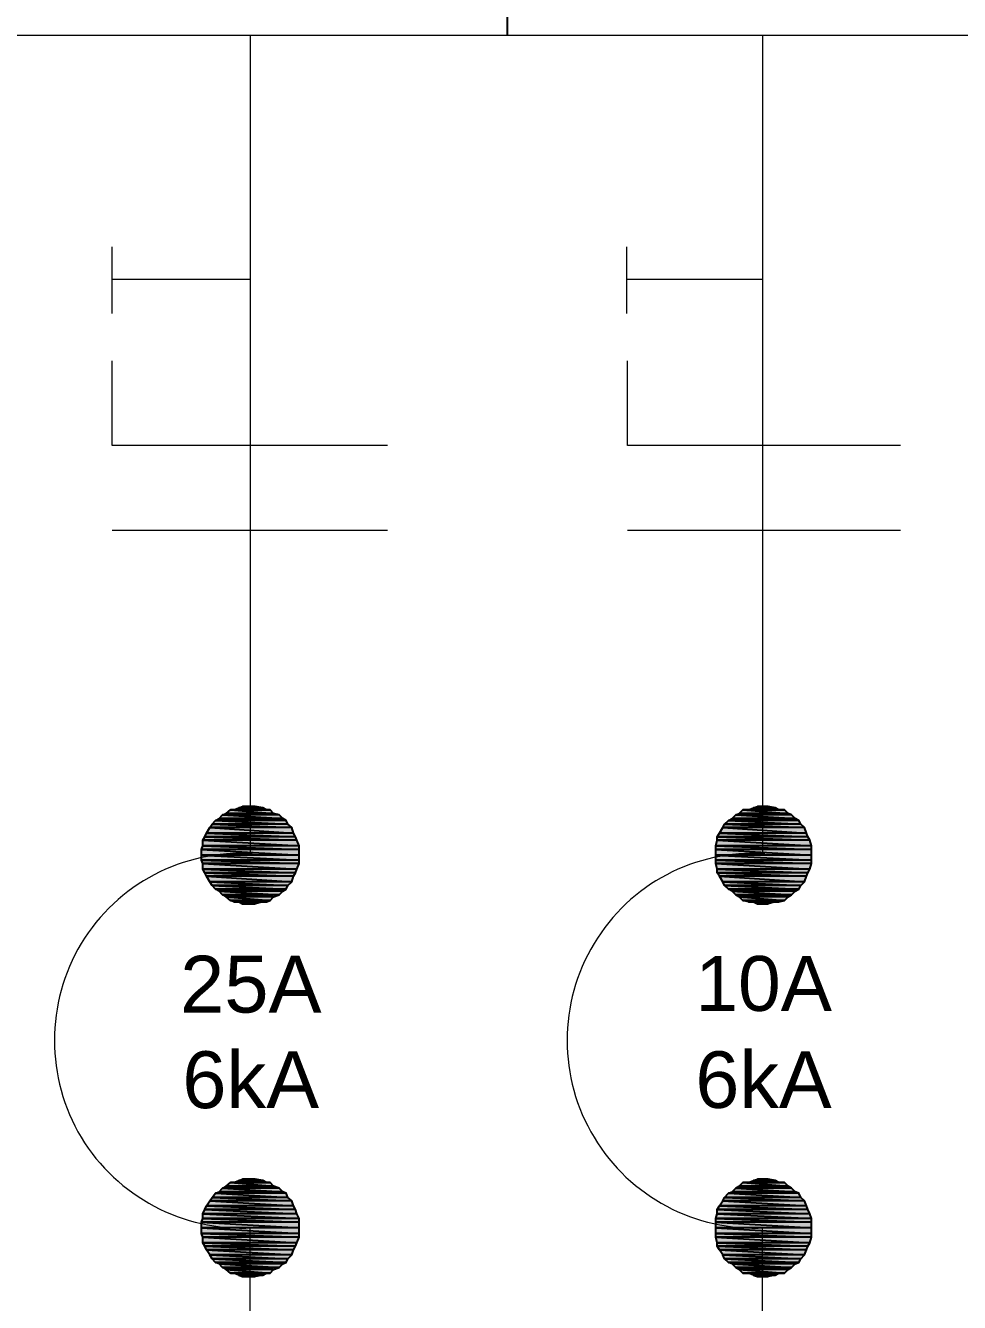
# Model space of a CAD drawing. Header units: millimetres. Extents: x 53 to 176, y -29 to 32.
# Drawn here: x 127.212 to 129.055, y 12.336 to 14.858 of the extents above; entities that cross this region are included whole.
import ezdxf

# ---------------------------------------------------------------- set-up
doc = ezdxf.new("R2010")
doc.units = ezdxf.units.MM
doc.layers.add('13 - Diagrama unifilar', color=7, linetype='Continuous', lineweight=30)
doc.styles.add('Arial0', font='arial.ttf', dxfattribs={"height": 3.14658})

msp = doc.modelspace()

# ---------------------------------------------------------------- hatches: boundary and pattern name
at = {"layer": '13 - Diagrama unifilar', "true_color": 0x000007}
h = msp.add_hatch(color=7, dxfattribs=at)
h.paths.add_polyline_path([(127.6652, 13.3161), (127.64, 13.3161), (127.6805, 13.3133)])
h.paths.add_polyline_path([(127.64, 13.3161), (127.6805, 13.3133), (127.6331, 13.3133)])
h = msp.add_hatch(color=7, dxfattribs=at)
h.paths.add_polyline_path([(128.6778, 13.3161), (128.6569, 13.3161), (128.6918, 13.3133)])
h.paths.add_polyline_path([(128.6569, 13.3161), (128.6918, 13.3133), (128.6485, 13.3133)])
h = msp.add_hatch(color=7, dxfattribs=at)
h.paths.add_polyline_path([(127.7197, 13.2924), (127.594, 13.2924), (127.7266, 13.2882)])
h.paths.add_polyline_path([(127.594, 13.2924), (127.7266, 13.2882), (127.587, 13.2882)])
h = msp.add_hatch(color=7, dxfattribs=at)
h.paths.add_polyline_path([(127.7127, 13.2994), (127.6009, 13.2994), (127.7197, 13.2924)])
h.paths.add_polyline_path([(127.6009, 13.2994), (127.7197, 13.2924), (127.594, 13.2924)])
h = msp.add_hatch(color=7, dxfattribs=at)
h.paths.add_polyline_path([(127.7015, 13.3022), (127.6079, 13.3022), (127.7127, 13.2994)])
h.paths.add_polyline_path([(127.6079, 13.3022), (127.7127, 13.2994), (127.6009, 13.2994)])
h = msp.add_hatch(color=7, dxfattribs=at)
h.paths.add_polyline_path([(127.6945, 13.3092), (127.6163, 13.3092), (127.7015, 13.3022)])
h.paths.add_polyline_path([(127.6163, 13.3092), (127.7015, 13.3022), (127.6079, 13.3022)])
h = msp.add_hatch(color=7, dxfattribs=at)
h.paths.add_polyline_path([(127.6805, 13.3133), (127.6331, 13.3133), (127.6875, 13.3092)])
h.paths.add_polyline_path([(127.6331, 13.3133), (127.6875, 13.3092), (127.6233, 13.3092)])
h = msp.add_hatch(color=7, dxfattribs=at)
h.paths.add_polyline_path([(128.7309, 13.2924), (128.6066, 13.2924), (128.7379, 13.2882)])
h.paths.add_polyline_path([(128.6066, 13.2924), (128.7379, 13.2882), (128.5996, 13.2882)])
h = msp.add_hatch(color=7, dxfattribs=at)
h.paths.add_polyline_path([(128.7239, 13.2994), (128.6136, 13.2994), (128.7309, 13.2924)])
h.paths.add_polyline_path([(128.6136, 13.2994), (128.7309, 13.2924), (128.6066, 13.2924)])
h = msp.add_hatch(color=7, dxfattribs=at)
h.paths.add_polyline_path([(128.7169, 13.3022), (128.6206, 13.3022), (128.7239, 13.2994)])
h.paths.add_polyline_path([(128.6206, 13.3022), (128.7239, 13.2994), (128.6136, 13.2994)])
h = msp.add_hatch(color=7, dxfattribs=at)
h.paths.add_polyline_path([(128.71, 13.3092), (128.6276, 13.3092), (128.7169, 13.3022)])
h.paths.add_polyline_path([(128.6276, 13.3092), (128.7169, 13.3022), (128.6206, 13.3022)])
h = msp.add_hatch(color=7, dxfattribs=at)
h.paths.add_polyline_path([(128.6918, 13.3133), (128.6485, 13.3133), (128.6988, 13.3092)])
h.paths.add_polyline_path([(128.6485, 13.3133), (128.6988, 13.3092), (128.6387, 13.3092)])
h = msp.add_hatch(color=7, dxfattribs=at)
h.paths.add_polyline_path([(127.7378, 13.2742), (127.5758, 13.2742), (127.7406, 13.2631)])
h.paths.add_polyline_path([(127.5758, 13.2742), (127.7406, 13.2631), (127.5688, 13.2631)])
h = msp.add_hatch(color=7, dxfattribs=at)
h.paths.add_polyline_path([(127.7294, 13.2812), (127.58, 13.2812), (127.7378, 13.2742)])
h.paths.add_polyline_path([(127.58, 13.2812), (127.7378, 13.2742), (127.5758, 13.2742)])
h = msp.add_hatch(color=7, dxfattribs=at)
h.paths.add_polyline_path([(127.7266, 13.2882), (127.587, 13.2882), (127.7294, 13.2812)])
h.paths.add_polyline_path([(127.587, 13.2882), (127.7294, 13.2812), (127.58, 13.2812)])
h = msp.add_hatch(color=7, dxfattribs=at)
h.paths.add_polyline_path([(128.7491, 13.2742), (128.5884, 13.2742), (128.7533, 13.2631)])
h.paths.add_polyline_path([(128.5884, 13.2742), (128.7533, 13.2631), (128.5815, 13.2631)])
h = msp.add_hatch(color=7, dxfattribs=at)
h.paths.add_polyline_path([(128.7421, 13.2812), (128.5912, 13.2812), (128.7491, 13.2742)])
h.paths.add_polyline_path([(128.5912, 13.2812), (128.7491, 13.2742), (128.5884, 13.2742)])
h = msp.add_hatch(color=7, dxfattribs=at)
h.paths.add_polyline_path([(128.7379, 13.2882), (128.5996, 13.2882), (128.7421, 13.2812)])
h.paths.add_polyline_path([(128.5996, 13.2882), (128.7421, 13.2812), (128.5912, 13.2812)])
h = msp.add_hatch(color=7, dxfattribs=at)
h.paths.add_polyline_path([(127.7448, 13.2561), (127.566, 13.2561), (127.7476, 13.2491)])
h.paths.add_polyline_path([(127.566, 13.2561), (127.7476, 13.2491), (127.5618, 13.2491)])
h = msp.add_hatch(color=7, dxfattribs=at)
h.paths.add_polyline_path([(127.7476, 13.2491), (127.5618, 13.2491), (127.7518, 13.2379)])
h.paths.add_polyline_path([(127.5618, 13.2491), (127.7518, 13.2379), (127.5618, 13.2379)])
h = msp.add_hatch(color=7, dxfattribs=at)
h.paths.add_polyline_path([(127.7406, 13.2631), (127.5688, 13.2631), (127.7448, 13.2561)])
h.paths.add_polyline_path([(127.5688, 13.2631), (127.7448, 13.2561), (127.566, 13.2561)])
h = msp.add_hatch(color=7, dxfattribs=at)
h.paths.add_polyline_path([(128.7602, 13.2491), (128.5773, 13.2491), (128.763, 13.2379)])
h.paths.add_polyline_path([(128.5773, 13.2491), (128.763, 13.2379), (128.5745, 13.2379)])
h = msp.add_hatch(color=7, dxfattribs=at)
h.paths.add_polyline_path([(128.7533, 13.2631), (128.5815, 13.2631), (128.7561, 13.2561)])
h.paths.add_polyline_path([(128.5815, 13.2631), (128.7561, 13.2561), (128.5773, 13.2561)])
h = msp.add_hatch(color=7, dxfattribs=at)
h.paths.add_polyline_path([(128.7561, 13.2561), (128.5773, 13.2561), (128.7602, 13.2491)])
h.paths.add_polyline_path([(128.5773, 13.2561), (128.7602, 13.2491), (128.5773, 13.2491)])
h = msp.add_hatch(color=7, dxfattribs=at)
h.paths.add_polyline_path([(127.7518, 13.2379), (127.5618, 13.2379), (127.7518, 13.2309)])
h.paths.add_polyline_path([(127.5618, 13.2379), (127.7518, 13.2309), (127.559, 13.2309)])
h = msp.add_hatch(color=7, dxfattribs=at)
h.paths.add_polyline_path([(127.7518, 13.2309), (127.559, 13.2309), (127.7518, 13.2198)])
h.paths.add_polyline_path([(127.559, 13.2309), (127.7518, 13.2198), (127.559, 13.2198)])
h = msp.add_hatch(color=7, dxfattribs=at)
h.paths.add_polyline_path([(127.7518, 13.2198), (127.559, 13.2198), (127.7518, 13.21)])
h.paths.add_polyline_path([(127.559, 13.2198), (127.7518, 13.21), (127.559, 13.21)])
h = msp.add_hatch(color=7, dxfattribs=at)
h.paths.add_polyline_path([(128.763, 13.2379), (128.5745, 13.2379), (128.763, 13.2309)])
h.paths.add_polyline_path([(128.5745, 13.2379), (128.763, 13.2309), (128.5745, 13.2309)])
h = msp.add_hatch(color=7, dxfattribs=at)
h.paths.add_polyline_path([(128.763, 13.2309), (128.5745, 13.2309), (128.763, 13.2198)])
h.paths.add_polyline_path([(128.5745, 13.2309), (128.763, 13.2198), (128.5745, 13.2198)])
h = msp.add_hatch(color=7, dxfattribs=at)
h.paths.add_polyline_path([(128.763, 13.2198), (128.5745, 13.2198), (128.763, 13.21)])
h.paths.add_polyline_path([(128.5745, 13.2198), (128.763, 13.21), (128.5745, 13.21)])
h = msp.add_hatch(color=7, dxfattribs=at)
h.paths.add_polyline_path([(127.7518, 13.21), (127.559, 13.21), (127.7518, 13.203)])
h.paths.add_polyline_path([(127.559, 13.21), (127.7518, 13.203), (127.5618, 13.203)])
h = msp.add_hatch(color=7, dxfattribs=at)
h.paths.add_polyline_path([(127.7518, 13.203), (127.5618, 13.203), (127.7476, 13.1918)])
h.paths.add_polyline_path([(127.5618, 13.203), (127.7476, 13.1918), (127.5618, 13.1918)])
h = msp.add_hatch(color=7, dxfattribs=at)
h.paths.add_polyline_path([(127.7476, 13.1918), (127.5618, 13.1918), (127.7448, 13.1848)])
h.paths.add_polyline_path([(127.5618, 13.1918), (127.7448, 13.1848), (127.566, 13.1848)])
h = msp.add_hatch(color=7, dxfattribs=at)
h.paths.add_polyline_path([(128.763, 13.21), (128.5745, 13.21), (128.763, 13.203)])
h.paths.add_polyline_path([(128.5745, 13.21), (128.763, 13.203), (128.5745, 13.203)])
h = msp.add_hatch(color=7, dxfattribs=at)
h.paths.add_polyline_path([(128.763, 13.203), (128.5745, 13.203), (128.7602, 13.1918)])
h.paths.add_polyline_path([(128.5745, 13.203), (128.7602, 13.1918), (128.5773, 13.1918)])
h = msp.add_hatch(color=7, dxfattribs=at)
h.paths.add_polyline_path([(128.7602, 13.1918), (128.5773, 13.1918), (128.7561, 13.1848)])
h.paths.add_polyline_path([(128.5773, 13.1918), (128.7561, 13.1848), (128.5773, 13.1848)])
h = msp.add_hatch(color=7, dxfattribs=at)
h.paths.add_polyline_path([(127.7448, 13.1848), (127.566, 13.1848), (127.7406, 13.1779)])
h.paths.add_polyline_path([(127.566, 13.1848), (127.7406, 13.1779), (127.5688, 13.1779)])
h = msp.add_hatch(color=7, dxfattribs=at)
h.paths.add_polyline_path([(127.7406, 13.1779), (127.5688, 13.1779), (127.7378, 13.1667)])
h.paths.add_polyline_path([(127.5688, 13.1779), (127.7378, 13.1667), (127.5758, 13.1667)])
h = msp.add_hatch(color=7, dxfattribs=at)
h.paths.add_polyline_path([(127.7378, 13.1667), (127.5758, 13.1667), (127.7294, 13.1597)])
h.paths.add_polyline_path([(127.5758, 13.1667), (127.7294, 13.1597), (127.58, 13.1597)])
h = msp.add_hatch(color=7, dxfattribs=at)
h.paths.add_polyline_path([(128.7561, 13.1848), (128.5773, 13.1848), (128.7533, 13.1779)])
h.paths.add_polyline_path([(128.5773, 13.1848), (128.7533, 13.1779), (128.5815, 13.1779)])
h = msp.add_hatch(color=7, dxfattribs=at)
h.paths.add_polyline_path([(128.7533, 13.1779), (128.5815, 13.1779), (128.7491, 13.1667)])
h.paths.add_polyline_path([(128.5815, 13.1779), (128.7491, 13.1667), (128.5884, 13.1667)])
h = msp.add_hatch(color=7, dxfattribs=at)
h.paths.add_polyline_path([(128.7491, 13.1667), (128.5884, 13.1667), (128.7421, 13.1597)])
h.paths.add_polyline_path([(128.5884, 13.1667), (128.7421, 13.1597), (128.5912, 13.1597)])
h = msp.add_hatch(color=7, dxfattribs=at)
h.paths.add_polyline_path([(127.7294, 13.1597), (127.58, 13.1597), (127.7266, 13.1527)])
h.paths.add_polyline_path([(127.58, 13.1597), (127.7266, 13.1527), (127.587, 13.1527)])
h = msp.add_hatch(color=7, dxfattribs=at)
h.paths.add_polyline_path([(127.7266, 13.1527), (127.587, 13.1527), (127.7197, 13.1485)])
h.paths.add_polyline_path([(127.587, 13.1527), (127.7197, 13.1485), (127.594, 13.1485)])
h = msp.add_hatch(color=7, dxfattribs=at)
h.paths.add_polyline_path([(127.7197, 13.1485), (127.594, 13.1485), (127.7127, 13.1415)])
h.paths.add_polyline_path([(127.594, 13.1485), (127.7127, 13.1415), (127.6009, 13.1415)])
h = msp.add_hatch(color=7, dxfattribs=at)
h.paths.add_polyline_path([(127.7127, 13.1415), (127.6009, 13.1415), (127.7015, 13.1373)])
h.paths.add_polyline_path([(127.6009, 13.1415), (127.7015, 13.1373), (127.6079, 13.1373)])
h = msp.add_hatch(color=7, dxfattribs=at)
h.paths.add_polyline_path([(128.7421, 13.1597), (128.5912, 13.1597), (128.7379, 13.1527)])
h.paths.add_polyline_path([(128.5912, 13.1597), (128.7379, 13.1527), (128.5996, 13.1527)])
h = msp.add_hatch(color=7, dxfattribs=at)
h.paths.add_polyline_path([(128.7379, 13.1527), (128.5996, 13.1527), (128.7309, 13.1485)])
h.paths.add_polyline_path([(128.5996, 13.1527), (128.7309, 13.1485), (128.6066, 13.1485)])
h = msp.add_hatch(color=7, dxfattribs=at)
h.paths.add_polyline_path([(128.7309, 13.1485), (128.6066, 13.1485), (128.7239, 13.1415)])
h.paths.add_polyline_path([(128.6066, 13.1485), (128.7239, 13.1415), (128.6136, 13.1415)])
h = msp.add_hatch(color=7, dxfattribs=at)
h.paths.add_polyline_path([(128.7239, 13.1415), (128.6136, 13.1415), (128.7169, 13.1373)])
h.paths.add_polyline_path([(128.6136, 13.1415), (128.7169, 13.1373), (128.6206, 13.1373)])
h = msp.add_hatch(color=7, dxfattribs=at)
h.paths.add_polyline_path([(127.7015, 13.1373), (127.6079, 13.1373), (127.6945, 13.1304)])
h.paths.add_polyline_path([(127.6079, 13.1373), (127.6945, 13.1304), (127.6163, 13.1304)])
h = msp.add_hatch(color=7, dxfattribs=at)
h.paths.add_polyline_path([(127.6945, 13.1304), (127.6163, 13.1304), (127.6875, 13.1276)])
h.paths.add_polyline_path([(127.6163, 13.1304), (127.6875, 13.1276), (127.6233, 13.1276)])
h = msp.add_hatch(color=7, dxfattribs=at)
h.paths.add_polyline_path([(127.6331, 13.1276), (127.64, 13.1234), (127.6652, 13.1234)])
h.paths.add_polyline_path([(127.64, 13.1234), (127.6652, 13.1234), (127.6624, 13.1234)])
for points in [[(127.6331, 13.1276), (127.6805, 13.1276), (127.6652, 13.1234)], [(128.6485, 13.1276), (128.6918, 13.1276), (128.6778, 13.1234)], [(127.6331, 12.3901), (127.6805, 12.3901), (127.6652, 12.3873)], [(128.6485, 12.3901), (128.6918, 12.3901), (128.6778, 12.3873)]]:
    msp.add_hatch(color=7, dxfattribs=at).paths.add_polyline_path(points)
h = msp.add_hatch(color=7, dxfattribs=at)
h.paths.add_polyline_path([(128.7169, 13.1373), (128.6206, 13.1373), (128.71, 13.1304)])
h.paths.add_polyline_path([(128.6206, 13.1373), (128.71, 13.1304), (128.6276, 13.1304)])
h = msp.add_hatch(color=7, dxfattribs=at)
h.paths.add_polyline_path([(128.71, 13.1304), (128.6276, 13.1304), (128.6988, 13.1276)])
h.paths.add_polyline_path([(128.6276, 13.1304), (128.6988, 13.1276), (128.6387, 13.1276)])
h = msp.add_hatch(color=7, dxfattribs=at)
h.paths.add_polyline_path([(128.6485, 13.1276), (128.6569, 13.1234), (128.6778, 13.1234)])
h.paths.add_polyline_path([(128.6569, 13.1234), (128.6778, 13.1234), (128.6736, 13.1234)])
h = msp.add_hatch(color=7, dxfattribs=at)
h.paths.add_polyline_path([(127.7127, 12.5619), (127.6009, 12.5619), (127.7197, 12.5549)])
h.paths.add_polyline_path([(127.6009, 12.5619), (127.7197, 12.5549), (127.594, 12.5549)])
h = msp.add_hatch(color=7, dxfattribs=at)
h.paths.add_polyline_path([(127.7015, 12.5661), (127.6079, 12.5661), (127.7127, 12.5619)])
h.paths.add_polyline_path([(127.6079, 12.5661), (127.7127, 12.5619), (127.6009, 12.5619)])
h = msp.add_hatch(color=7, dxfattribs=at)
h.paths.add_polyline_path([(127.6945, 12.5731), (127.6163, 12.5731), (127.7015, 12.5661)])
h.paths.add_polyline_path([(127.6163, 12.5731), (127.7015, 12.5661), (127.6079, 12.5661)])
h = msp.add_hatch(color=7, dxfattribs=at)
h.paths.add_polyline_path([(127.6805, 12.5772), (127.6331, 12.5772), (127.6875, 12.5731)])
h.paths.add_polyline_path([(127.6331, 12.5772), (127.6875, 12.5731), (127.6233, 12.5731)])
h = msp.add_hatch(color=7, dxfattribs=at)
h.paths.add_polyline_path([(127.6652, 12.58), (127.64, 12.58), (127.6805, 12.5772)])
h.paths.add_polyline_path([(127.64, 12.58), (127.6805, 12.5772), (127.6331, 12.5772)])
h = msp.add_hatch(color=7, dxfattribs=at)
h.paths.add_polyline_path([(128.7239, 12.5619), (128.6136, 12.5619), (128.7309, 12.5549)])
h.paths.add_polyline_path([(128.6136, 12.5619), (128.7309, 12.5549), (128.6066, 12.5549)])
h = msp.add_hatch(color=7, dxfattribs=at)
h.paths.add_polyline_path([(128.7169, 12.5661), (128.6206, 12.5661), (128.7239, 12.5619)])
h.paths.add_polyline_path([(128.6206, 12.5661), (128.7239, 12.5619), (128.6136, 12.5619)])
h = msp.add_hatch(color=7, dxfattribs=at)
h.paths.add_polyline_path([(128.71, 12.5731), (128.6276, 12.5731), (128.7169, 12.5661)])
h.paths.add_polyline_path([(128.6276, 12.5731), (128.7169, 12.5661), (128.6206, 12.5661)])
h = msp.add_hatch(color=7, dxfattribs=at)
h.paths.add_polyline_path([(128.6918, 12.5772), (128.6485, 12.5772), (128.6988, 12.5731)])
h.paths.add_polyline_path([(128.6485, 12.5772), (128.6988, 12.5731), (128.6387, 12.5731)])
h = msp.add_hatch(color=7, dxfattribs=at)
h.paths.add_polyline_path([(128.6778, 12.58), (128.6569, 12.58), (128.6918, 12.5772)])
h.paths.add_polyline_path([(128.6569, 12.58), (128.6918, 12.5772), (128.6485, 12.5772)])
h = msp.add_hatch(color=7, dxfattribs=at)
h.paths.add_polyline_path([(127.7378, 12.5367), (127.5758, 12.5367), (127.7406, 12.527)])
h.paths.add_polyline_path([(127.5758, 12.5367), (127.7406, 12.527), (127.5688, 12.527)])
h = msp.add_hatch(color=7, dxfattribs=at)
h.paths.add_polyline_path([(127.7294, 12.5437), (127.58, 12.5437), (127.7378, 12.5367)])
h.paths.add_polyline_path([(127.58, 12.5437), (127.7378, 12.5367), (127.5758, 12.5367)])
h = msp.add_hatch(color=7, dxfattribs=at)
h.paths.add_polyline_path([(127.7266, 12.5521), (127.587, 12.5521), (127.7294, 12.5437)])
h.paths.add_polyline_path([(127.587, 12.5521), (127.7294, 12.5437), (127.58, 12.5437)])
h = msp.add_hatch(color=7, dxfattribs=at)
h.paths.add_polyline_path([(127.7197, 12.5549), (127.594, 12.5549), (127.7266, 12.5521)])
h.paths.add_polyline_path([(127.594, 12.5549), (127.7266, 12.5521), (127.587, 12.5521)])
h = msp.add_hatch(color=7, dxfattribs=at)
h.paths.add_polyline_path([(128.7491, 12.5367), (128.5884, 12.5367), (128.7533, 12.527)])
h.paths.add_polyline_path([(128.5884, 12.5367), (128.7533, 12.527), (128.5815, 12.527)])
h = msp.add_hatch(color=7, dxfattribs=at)
h.paths.add_polyline_path([(128.7421, 12.5437), (128.5912, 12.5437), (128.7491, 12.5367)])
h.paths.add_polyline_path([(128.5912, 12.5437), (128.7491, 12.5367), (128.5884, 12.5367)])
h = msp.add_hatch(color=7, dxfattribs=at)
h.paths.add_polyline_path([(128.7379, 12.5521), (128.5996, 12.5521), (128.7421, 12.5437)])
h.paths.add_polyline_path([(128.5996, 12.5521), (128.7421, 12.5437), (128.5912, 12.5437)])
h = msp.add_hatch(color=7, dxfattribs=at)
h.paths.add_polyline_path([(128.7309, 12.5549), (128.6066, 12.5549), (128.7379, 12.5521)])
h.paths.add_polyline_path([(128.6066, 12.5549), (128.7379, 12.5521), (128.5996, 12.5521)])
h = msp.add_hatch(color=7, dxfattribs=at)
h.paths.add_polyline_path([(127.7448, 12.52), (127.566, 12.52), (127.7476, 12.5116)])
h.paths.add_polyline_path([(127.566, 12.52), (127.7476, 12.5116), (127.5618, 12.5116)])
h = msp.add_hatch(color=7, dxfattribs=at)
h.paths.add_polyline_path([(127.7476, 12.5116), (127.5618, 12.5116), (127.7518, 12.5018)])
h.paths.add_polyline_path([(127.5618, 12.5116), (127.7518, 12.5018), (127.5618, 12.5018)])
h = msp.add_hatch(color=7, dxfattribs=at)
h.paths.add_polyline_path([(127.7406, 12.527), (127.5688, 12.527), (127.7448, 12.52)])
h.paths.add_polyline_path([(127.5688, 12.527), (127.7448, 12.52), (127.566, 12.52)])
h = msp.add_hatch(color=7, dxfattribs=at)
h.paths.add_polyline_path([(128.7602, 12.5116), (128.5773, 12.5116), (128.763, 12.5018)])
h.paths.add_polyline_path([(128.5773, 12.5116), (128.763, 12.5018), (128.5745, 12.5018)])
h = msp.add_hatch(color=7, dxfattribs=at)
h.paths.add_polyline_path([(128.7533, 12.527), (128.5815, 12.527), (128.7561, 12.52)])
h.paths.add_polyline_path([(128.5815, 12.527), (128.7561, 12.52), (128.5773, 12.52)])
h = msp.add_hatch(color=7, dxfattribs=at)
h.paths.add_polyline_path([(128.7561, 12.52), (128.5773, 12.52), (128.7602, 12.5116)])
h.paths.add_polyline_path([(128.5773, 12.52), (128.7602, 12.5116), (128.5773, 12.5116)])
h = msp.add_hatch(color=7, dxfattribs=at)
h.paths.add_polyline_path([(127.7518, 12.5018), (127.5618, 12.5018), (127.7518, 12.4948)])
h.paths.add_polyline_path([(127.5618, 12.5018), (127.7518, 12.4948), (127.559, 12.4948)])
h = msp.add_hatch(color=7, dxfattribs=at)
h.paths.add_polyline_path([(127.7518, 12.4948), (127.559, 12.4948), (127.7518, 12.4837)])
h.paths.add_polyline_path([(127.559, 12.4948), (127.7518, 12.4837), (127.559, 12.4837)])
h = msp.add_hatch(color=7, dxfattribs=at)
h.paths.add_polyline_path([(127.7518, 12.4837), (127.559, 12.4837), (127.7518, 12.4725)])
h.paths.add_polyline_path([(127.559, 12.4837), (127.7518, 12.4725), (127.559, 12.4725)])
h = msp.add_hatch(color=7, dxfattribs=at)
h.paths.add_polyline_path([(128.763, 12.5018), (128.5745, 12.5018), (128.763, 12.4948)])
h.paths.add_polyline_path([(128.5745, 12.5018), (128.763, 12.4948), (128.5745, 12.4948)])
h = msp.add_hatch(color=7, dxfattribs=at)
h.paths.add_polyline_path([(128.763, 12.4948), (128.5745, 12.4948), (128.763, 12.4837)])
h.paths.add_polyline_path([(128.5745, 12.4948), (128.763, 12.4837), (128.5745, 12.4837)])
h = msp.add_hatch(color=7, dxfattribs=at)
h.paths.add_polyline_path([(128.763, 12.4837), (128.5745, 12.4837), (128.763, 12.4725)])
h.paths.add_polyline_path([(128.5745, 12.4837), (128.763, 12.4725), (128.5745, 12.4725)])
h = msp.add_hatch(color=7, dxfattribs=at)
h.paths.add_polyline_path([(127.7518, 12.4725), (127.559, 12.4725), (127.7518, 12.4655)])
h.paths.add_polyline_path([(127.559, 12.4725), (127.7518, 12.4655), (127.5618, 12.4655)])
h = msp.add_hatch(color=7, dxfattribs=at)
h.paths.add_polyline_path([(127.7518, 12.4655), (127.5618, 12.4655), (127.7476, 12.4543)])
h.paths.add_polyline_path([(127.5618, 12.4655), (127.7476, 12.4543), (127.5618, 12.4543)])
h = msp.add_hatch(color=7, dxfattribs=at)
h.paths.add_polyline_path([(128.763, 12.4725), (128.5745, 12.4725), (128.763, 12.4655)])
h.paths.add_polyline_path([(128.5745, 12.4725), (128.763, 12.4655), (128.5745, 12.4655)])
h = msp.add_hatch(color=7, dxfattribs=at)
h.paths.add_polyline_path([(128.763, 12.4655), (128.5745, 12.4655), (128.7602, 12.4543)])
h.paths.add_polyline_path([(128.5745, 12.4655), (128.7602, 12.4543), (128.5773, 12.4543)])
h = msp.add_hatch(color=7, dxfattribs=at)
h.paths.add_polyline_path([(127.7476, 12.4543), (127.5618, 12.4543), (127.7448, 12.4474)])
h.paths.add_polyline_path([(127.5618, 12.4543), (127.7448, 12.4474), (127.566, 12.4474)])
h = msp.add_hatch(color=7, dxfattribs=at)
h.paths.add_polyline_path([(127.7448, 12.4474), (127.566, 12.4474), (127.7406, 12.4404)])
h.paths.add_polyline_path([(127.566, 12.4474), (127.7406, 12.4404), (127.5688, 12.4404)])
h = msp.add_hatch(color=7, dxfattribs=at)
h.paths.add_polyline_path([(127.7406, 12.4404), (127.5688, 12.4404), (127.7378, 12.4306)])
h.paths.add_polyline_path([(127.5688, 12.4404), (127.7378, 12.4306), (127.5758, 12.4306)])
h = msp.add_hatch(color=7, dxfattribs=at)
h.paths.add_polyline_path([(128.7602, 12.4543), (128.5773, 12.4543), (128.7561, 12.4474)])
h.paths.add_polyline_path([(128.5773, 12.4543), (128.7561, 12.4474), (128.5773, 12.4474)])
h = msp.add_hatch(color=7, dxfattribs=at)
h.paths.add_polyline_path([(128.7561, 12.4474), (128.5773, 12.4474), (128.7533, 12.4404)])
h.paths.add_polyline_path([(128.5773, 12.4474), (128.7533, 12.4404), (128.5815, 12.4404)])
h = msp.add_hatch(color=7, dxfattribs=at)
h.paths.add_polyline_path([(128.7533, 12.4404), (128.5815, 12.4404), (128.7491, 12.4306)])
h.paths.add_polyline_path([(128.5815, 12.4404), (128.7491, 12.4306), (128.5884, 12.4306)])
h = msp.add_hatch(color=7, dxfattribs=at)
h.paths.add_polyline_path([(127.7378, 12.4306), (127.5758, 12.4306), (127.7294, 12.4222)])
h.paths.add_polyline_path([(127.5758, 12.4306), (127.7294, 12.4222), (127.58, 12.4222)])
h = msp.add_hatch(color=7, dxfattribs=at)
h.paths.add_polyline_path([(127.7294, 12.4222), (127.58, 12.4222), (127.7266, 12.4152)])
h.paths.add_polyline_path([(127.58, 12.4222), (127.7266, 12.4152), (127.587, 12.4152)])
h = msp.add_hatch(color=7, dxfattribs=at)
h.paths.add_polyline_path([(127.7266, 12.4152), (127.587, 12.4152), (127.7197, 12.4124)])
h.paths.add_polyline_path([(127.587, 12.4152), (127.7197, 12.4124), (127.594, 12.4124)])
h = msp.add_hatch(color=7, dxfattribs=at)
h.paths.add_polyline_path([(127.7197, 12.4124), (127.594, 12.4124), (127.7127, 12.4054)])
h.paths.add_polyline_path([(127.594, 12.4124), (127.7127, 12.4054), (127.6009, 12.4054)])
h = msp.add_hatch(color=7, dxfattribs=at)
h.paths.add_polyline_path([(128.7491, 12.4306), (128.5884, 12.4306), (128.7421, 12.4222)])
h.paths.add_polyline_path([(128.5884, 12.4306), (128.7421, 12.4222), (128.5912, 12.4222)])
h = msp.add_hatch(color=7, dxfattribs=at)
h.paths.add_polyline_path([(128.7421, 12.4222), (128.5912, 12.4222), (128.7379, 12.4152)])
h.paths.add_polyline_path([(128.5912, 12.4222), (128.7379, 12.4152), (128.5996, 12.4152)])
h = msp.add_hatch(color=7, dxfattribs=at)
h.paths.add_polyline_path([(128.7379, 12.4152), (128.5996, 12.4152), (128.7309, 12.4124)])
h.paths.add_polyline_path([(128.5996, 12.4152), (128.7309, 12.4124), (128.6066, 12.4124)])
h = msp.add_hatch(color=7, dxfattribs=at)
h.paths.add_polyline_path([(128.7309, 12.4124), (128.6066, 12.4124), (128.7239, 12.4054)])
h.paths.add_polyline_path([(128.6066, 12.4124), (128.7239, 12.4054), (128.6136, 12.4054)])
h = msp.add_hatch(color=7, dxfattribs=at)
h.paths.add_polyline_path([(127.7127, 12.4054), (127.6009, 12.4054), (127.7015, 12.4013)])
h.paths.add_polyline_path([(127.6009, 12.4054), (127.7015, 12.4013), (127.6079, 12.4013)])
h = msp.add_hatch(color=7, dxfattribs=at)
h.paths.add_polyline_path([(127.7015, 12.4013), (127.6079, 12.4013), (127.6945, 12.3943)])
h.paths.add_polyline_path([(127.6079, 12.4013), (127.6945, 12.3943), (127.6163, 12.3943)])
h = msp.add_hatch(color=7, dxfattribs=at)
h.paths.add_polyline_path([(127.6875, 12.3943), (127.6233, 12.3943), (127.6805, 12.3901)])
h.paths.add_polyline_path([(127.6233, 12.3943), (127.6805, 12.3901), (127.6331, 12.3901)])
h = msp.add_hatch(color=7, dxfattribs=at)
h.paths.add_polyline_path([(127.6331, 12.3901), (127.64, 12.3873), (127.6652, 12.3873)])
h.paths.add_polyline_path([(127.64, 12.3873), (127.6652, 12.3873), (127.6624, 12.3873)])
h = msp.add_hatch(color=7, dxfattribs=at)
h.paths.add_polyline_path([(128.7239, 12.4054), (128.6136, 12.4054), (128.7169, 12.4013)])
h.paths.add_polyline_path([(128.6136, 12.4054), (128.7169, 12.4013), (128.6206, 12.4013)])
h = msp.add_hatch(color=7, dxfattribs=at)
h.paths.add_polyline_path([(128.7169, 12.4013), (128.6206, 12.4013), (128.71, 12.3943)])
h.paths.add_polyline_path([(128.6206, 12.4013), (128.71, 12.3943), (128.6276, 12.3943)])
h = msp.add_hatch(color=7, dxfattribs=at)
h.paths.add_polyline_path([(128.6988, 12.3943), (128.6387, 12.3943), (128.6918, 12.3901)])
h.paths.add_polyline_path([(128.6387, 12.3943), (128.6918, 12.3901), (128.6485, 12.3901)])
h = msp.add_hatch(color=7, dxfattribs=at)
h.paths.add_polyline_path([(128.6485, 12.3901), (128.6569, 12.3873), (128.6778, 12.3873)])
h.paths.add_polyline_path([(128.6569, 12.3873), (128.6778, 12.3873), (128.6736, 12.3873)])

# ---------------------------------------------------------------- linework, layer by layer
at = {"layer": '13 - Diagrama unifilar', "color": 7, "linetype": 'Continuous', "lineweight": -2, "true_color": 0x000007}
msp.add_lwpolyline([(128.1624, 16.3387), (128.1624, 14.84), (128.1624, 14.84)], dxfattribs=at)
at = {"layer": '13 - Diagrama unifilar', "color": 7, "linetype": 'Continuous', "lineweight": 9, "true_color": 0x000007}
for points in [[(132.7187, 14.8386), (123.609, 14.8386), (123.609, 13.2184)], [(128.939, 14.0285), (128.6681, 14.0285), (128.3999, 14.0285), (128.3999, 14.1961)], [(128.939, 13.8609), (128.6681, 13.8609), (128.3999, 13.8609)]]:
    msp.add_lwpolyline(points, dxfattribs=at)
at = {"layer": '13 - Diagrama unifilar', "color": 7, "linetype": 'Continuous', "lineweight": 20, "true_color": 0x000007}
for points in [[(127.6554, 14.84), (127.6554, 13.2198), (127.6554, 13.2198)], [(128.6667, 14.84), (128.6667, 13.2198), (128.6667, 13.2198)], [(127.6554, 14.3567), (127.383, 14.3567), (127.383, 14.421)], [(128.6667, 14.3567), (128.3985, 14.3567), (128.3985, 14.421)], [(127.383, 14.2897), (127.383, 14.3567), (127.383, 14.3567)], [(128.3985, 14.2897), (128.3985, 14.3567), (128.3985, 14.3567)], [(127.9264, 14.0285), (127.6554, 14.0285), (127.383, 14.0285), (127.383, 14.1961)], [(127.9264, 13.8609), (127.6554, 13.8609), (127.383, 13.8609)], [(127.6554, 10.1343), (127.6554, 12.4837), (127.6554, 12.4837)], [(128.6667, 10.1343), (128.6667, 12.4837), (128.6667, 12.4837)]]:
    msp.add_lwpolyline(points, dxfattribs=at)
at = {"layer": '13 - Diagrama unifilar', "color": 7, "linetype": 'Continuous', "lineweight": -2, "true_color": 0x000007}
for points in [[(127.64, 13.3161), (127.6805, 13.3133), (127.6331, 13.3133)], [(127.6624, 13.3161), (127.6652, 13.3161), (127.64, 13.3161)], [(127.6652, 13.3161), (127.64, 13.3161), (127.6805, 13.3133)], [(128.6569, 13.3161), (128.6918, 13.3133), (128.6485, 13.3133)], [(128.6736, 13.3161), (128.6778, 13.3161), (128.6569, 13.3161)], [(128.6778, 13.3161), (128.6569, 13.3161), (128.6918, 13.3133)], [(127.594, 13.2924), (127.7266, 13.2882), (127.587, 13.2882)], [(127.6009, 13.2994), (127.7197, 13.2924), (127.594, 13.2924)], [(127.7197, 13.2924), (127.594, 13.2924), (127.7266, 13.2882)], [(127.6079, 13.3022), (127.7127, 13.2994), (127.6009, 13.2994)], [(127.7127, 13.2994), (127.6009, 13.2994), (127.7197, 13.2924)], [(127.6163, 13.3092), (127.7015, 13.3022), (127.6079, 13.3022)], [(127.7015, 13.3022), (127.6079, 13.3022), (127.7127, 13.2994)], [(127.6233, 13.3092), (127.6945, 13.3092), (127.6163, 13.3092)], [(127.6945, 13.3092), (127.6163, 13.3092), (127.7015, 13.3022)], [(127.6331, 13.3133), (127.6875, 13.3092), (127.6233, 13.3092)], [(127.6875, 13.3092), (127.6233, 13.3092), (127.6945, 13.3092)], [(127.6805, 13.3133), (127.6331, 13.3133), (127.6875, 13.3092)], [(128.6066, 13.2924), (128.7379, 13.2882), (128.5996, 13.2882)], [(128.6136, 13.2994), (128.7309, 13.2924), (128.6066, 13.2924)], [(128.7309, 13.2924), (128.6066, 13.2924), (128.7379, 13.2882)], [(128.6206, 13.3022), (128.7239, 13.2994), (128.6136, 13.2994)], [(128.7239, 13.2994), (128.6136, 13.2994), (128.7309, 13.2924)], [(128.6276, 13.3092), (128.7169, 13.3022), (128.6206, 13.3022)], [(128.7169, 13.3022), (128.6206, 13.3022), (128.7239, 13.2994)], [(128.6387, 13.3092), (128.71, 13.3092), (128.6276, 13.3092)], [(128.71, 13.3092), (128.6276, 13.3092), (128.7169, 13.3022)], [(128.6485, 13.3133), (128.6988, 13.3092), (128.6387, 13.3092)], [(128.6988, 13.3092), (128.6387, 13.3092), (128.71, 13.3092)], [(128.6918, 13.3133), (128.6485, 13.3133), (128.6988, 13.3092)], [(127.5758, 13.2742), (127.7406, 13.2631), (127.5688, 13.2631)], [(127.58, 13.2812), (127.7378, 13.2742), (127.5758, 13.2742)], [(127.7378, 13.2742), (127.5758, 13.2742), (127.7406, 13.2631)], [(127.587, 13.2882), (127.7294, 13.2812), (127.58, 13.2812)], [(127.7294, 13.2812), (127.58, 13.2812), (127.7378, 13.2742)], [(127.7266, 13.2882), (127.587, 13.2882), (127.7294, 13.2812)], [(128.5884, 13.2742), (128.7533, 13.2631), (128.5815, 13.2631)], [(128.5912, 13.2812), (128.7491, 13.2742), (128.5884, 13.2742)], [(128.7491, 13.2742), (128.5884, 13.2742), (128.7533, 13.2631)], [(128.5996, 13.2882), (128.7421, 13.2812), (128.5912, 13.2812)], [(128.7421, 13.2812), (128.5912, 13.2812), (128.7491, 13.2742)], [(128.7379, 13.2882), (128.5996, 13.2882), (128.7421, 13.2812)], [(127.566, 13.2561), (127.7476, 13.2491), (127.5618, 13.2491)], [(127.7476, 13.2491), (127.5618, 13.2491), (127.7518, 13.2379)], [(127.5618, 13.2491), (127.7518, 13.2379), (127.5618, 13.2379)], [(127.5688, 13.2631), (127.7448, 13.2561), (127.566, 13.2561)], [(127.7448, 13.2561), (127.566, 13.2561), (127.7476, 13.2491)], [(127.7406, 13.2631), (127.5688, 13.2631), (127.7448, 13.2561)], [(128.5773, 13.2491), (128.763, 13.2379), (128.5745, 13.2379)], [(128.5815, 13.2631), (128.7561, 13.2561), (128.5773, 13.2561)], [(128.7561, 13.2561), (128.5773, 13.2561), (128.7602, 13.2491)], [(128.5773, 13.2561), (128.7602, 13.2491), (128.5773, 13.2491)], [(128.7602, 13.2491), (128.5773, 13.2491), (128.763, 13.2379)], [(128.7533, 13.2631), (128.5815, 13.2631), (128.7561, 13.2561)], [(127.5618, 13.2379), (127.7518, 13.2309), (127.559, 13.2309)], [(127.7518, 13.2309), (127.559, 13.2309), (127.7518, 13.2198)], [(127.559, 13.2309), (127.7518, 13.2198), (127.559, 13.2198)], [(127.7518, 13.2198), (127.559, 13.2198), (127.7518, 13.21)], [(127.559, 13.2198), (127.7518, 13.21), (127.559, 13.21)], [(127.7518, 13.2379), (127.5618, 13.2379), (127.7518, 13.2309)], [(128.763, 13.2379), (128.5745, 13.2379), (128.763, 13.2309)], [(128.5745, 13.2379), (128.763, 13.2309), (128.5745, 13.2309)], [(128.763, 13.2309), (128.5745, 13.2309), (128.763, 13.2198)], [(128.5745, 13.2309), (128.763, 13.2198), (128.5745, 13.2198)], [(128.763, 13.2198), (128.5745, 13.2198), (128.763, 13.21)], [(128.5745, 13.2198), (128.763, 13.21), (128.5745, 13.21)], [(127.7518, 13.21), (127.559, 13.21), (127.7518, 13.203)], [(127.559, 13.21), (127.7518, 13.203), (127.5618, 13.203)], [(127.7518, 13.203), (127.5618, 13.203), (127.7476, 13.1918)], [(127.5618, 13.203), (127.7476, 13.1918), (127.5618, 13.1918)], [(127.7476, 13.1918), (127.5618, 13.1918), (127.7448, 13.1848)], [(127.5618, 13.1918), (127.7448, 13.1848), (127.566, 13.1848)], [(128.763, 13.21), (128.5745, 13.21), (128.763, 13.203)], [(128.5745, 13.21), (128.763, 13.203), (128.5745, 13.203)], [(128.763, 13.203), (128.5745, 13.203), (128.7602, 13.1918)], [(128.5745, 13.203), (128.7602, 13.1918), (128.5773, 13.1918)], [(128.7602, 13.1918), (128.5773, 13.1918), (128.7561, 13.1848)], [(128.5773, 13.1918), (128.7561, 13.1848), (128.5773, 13.1848)], [(127.7448, 13.1848), (127.566, 13.1848), (127.7406, 13.1779)], [(127.566, 13.1848), (127.7406, 13.1779), (127.5688, 13.1779)], [(127.7406, 13.1779), (127.5688, 13.1779), (127.7378, 13.1667)], [(127.5688, 13.1779), (127.7378, 13.1667), (127.5758, 13.1667)], [(127.7378, 13.1667), (127.5758, 13.1667), (127.7294, 13.1597)], [(127.5758, 13.1667), (127.7294, 13.1597), (127.58, 13.1597)], [(128.7561, 13.1848), (128.5773, 13.1848), (128.7533, 13.1779)], [(128.5773, 13.1848), (128.7533, 13.1779), (128.5815, 13.1779)], [(128.7533, 13.1779), (128.5815, 13.1779), (128.7491, 13.1667)], [(128.5815, 13.1779), (128.7491, 13.1667), (128.5884, 13.1667)], [(128.7491, 13.1667), (128.5884, 13.1667), (128.7421, 13.1597)], [(128.5884, 13.1667), (128.7421, 13.1597), (128.5912, 13.1597)], [(127.7294, 13.1597), (127.58, 13.1597), (127.7266, 13.1527)], [(127.58, 13.1597), (127.7266, 13.1527), (127.587, 13.1527)], [(127.7266, 13.1527), (127.587, 13.1527), (127.7197, 13.1485)], [(127.587, 13.1527), (127.7197, 13.1485), (127.594, 13.1485)], [(127.7197, 13.1485), (127.594, 13.1485), (127.7127, 13.1415)], [(127.594, 13.1485), (127.7127, 13.1415), (127.6009, 13.1415)], [(127.7127, 13.1415), (127.6009, 13.1415), (127.7015, 13.1373)], [(127.6009, 13.1415), (127.7015, 13.1373), (127.6079, 13.1373)], [(128.7421, 13.1597), (128.5912, 13.1597), (128.7379, 13.1527)], [(128.5912, 13.1597), (128.7379, 13.1527), (128.5996, 13.1527)], [(128.7379, 13.1527), (128.5996, 13.1527), (128.7309, 13.1485)], [(128.5996, 13.1527), (128.7309, 13.1485), (128.6066, 13.1485)], [(128.7309, 13.1485), (128.6066, 13.1485), (128.7239, 13.1415)], [(128.6066, 13.1485), (128.7239, 13.1415), (128.6136, 13.1415)], [(128.7239, 13.1415), (128.6136, 13.1415), (128.7169, 13.1373)], [(128.6136, 13.1415), (128.7169, 13.1373), (128.6206, 13.1373)], [(127.7015, 13.1373), (127.6079, 13.1373), (127.6945, 13.1304)], [(127.6079, 13.1373), (127.6945, 13.1304), (127.6163, 13.1304)], [(127.6945, 13.1304), (127.6163, 13.1304), (127.6875, 13.1276)], [(127.6163, 13.1304), (127.6875, 13.1276), (127.6233, 13.1276)], [(127.6875, 13.1276), (127.6233, 13.1276), (127.6805, 13.1276)], [(127.6233, 13.1276), (127.6805, 13.1276), (127.6331, 13.1276)], [(127.6331, 13.1276), (127.64, 13.1234), (127.6652, 13.1234)], [(127.6331, 13.1276), (127.6805, 13.1276), (127.6652, 13.1234)], [(127.64, 13.1234), (127.6652, 13.1234), (127.6624, 13.1234)], [(128.7169, 13.1373), (128.6206, 13.1373), (128.71, 13.1304)], [(128.6206, 13.1373), (128.71, 13.1304), (128.6276, 13.1304)], [(128.71, 13.1304), (128.6276, 13.1304), (128.6988, 13.1276)], [(128.6276, 13.1304), (128.6988, 13.1276), (128.6387, 13.1276)], [(128.6988, 13.1276), (128.6387, 13.1276), (128.6918, 13.1276)], [(128.6387, 13.1276), (128.6918, 13.1276), (128.6485, 13.1276)], [(128.6485, 13.1276), (128.6569, 13.1234), (128.6778, 13.1234)], [(128.6485, 13.1276), (128.6918, 13.1276), (128.6778, 13.1234)], [(128.6569, 13.1234), (128.6778, 13.1234), (128.6736, 13.1234)], [(127.6009, 12.5619), (127.7197, 12.5549), (127.594, 12.5549)], [(127.6079, 12.5661), (127.7127, 12.5619), (127.6009, 12.5619)], [(127.7127, 12.5619), (127.6009, 12.5619), (127.7197, 12.5549)], [(127.6163, 12.5731), (127.7015, 12.5661), (127.6079, 12.5661)], [(127.7015, 12.5661), (127.6079, 12.5661), (127.7127, 12.5619)], [(127.6233, 12.5731), (127.6945, 12.5731), (127.6163, 12.5731)], [(127.6945, 12.5731), (127.6163, 12.5731), (127.7015, 12.5661)], [(127.6331, 12.5772), (127.6875, 12.5731), (127.6233, 12.5731)], [(127.6875, 12.5731), (127.6233, 12.5731), (127.6945, 12.5731)], [(127.64, 12.58), (127.6805, 12.5772), (127.6331, 12.5772)], [(127.6805, 12.5772), (127.6331, 12.5772), (127.6875, 12.5731)], [(127.6624, 12.58), (127.6652, 12.58), (127.64, 12.58)], [(127.6652, 12.58), (127.64, 12.58), (127.6805, 12.5772)], [(128.6136, 12.5619), (128.7309, 12.5549), (128.6066, 12.5549)], [(128.6206, 12.5661), (128.7239, 12.5619), (128.6136, 12.5619)], [(128.7239, 12.5619), (128.6136, 12.5619), (128.7309, 12.5549)], [(128.6276, 12.5731), (128.7169, 12.5661), (128.6206, 12.5661)], [(128.7169, 12.5661), (128.6206, 12.5661), (128.7239, 12.5619)], [(128.6387, 12.5731), (128.71, 12.5731), (128.6276, 12.5731)], [(128.71, 12.5731), (128.6276, 12.5731), (128.7169, 12.5661)], [(128.6485, 12.5772), (128.6988, 12.5731), (128.6387, 12.5731)], [(128.6988, 12.5731), (128.6387, 12.5731), (128.71, 12.5731)], [(128.6569, 12.58), (128.6918, 12.5772), (128.6485, 12.5772)], [(128.6918, 12.5772), (128.6485, 12.5772), (128.6988, 12.5731)], [(128.6736, 12.58), (128.6778, 12.58), (128.6569, 12.58)], [(128.6778, 12.58), (128.6569, 12.58), (128.6918, 12.5772)], [(127.5758, 12.5367), (127.7406, 12.527), (127.5688, 12.527)], [(127.58, 12.5437), (127.7378, 12.5367), (127.5758, 12.5367)], [(127.7378, 12.5367), (127.5758, 12.5367), (127.7406, 12.527)], [(127.587, 12.5521), (127.7294, 12.5437), (127.58, 12.5437)], [(127.7294, 12.5437), (127.58, 12.5437), (127.7378, 12.5367)], [(127.594, 12.5549), (127.7266, 12.5521), (127.587, 12.5521)], [(127.7266, 12.5521), (127.587, 12.5521), (127.7294, 12.5437)], [(127.7197, 12.5549), (127.594, 12.5549), (127.7266, 12.5521)], [(128.5884, 12.5367), (128.7533, 12.527), (128.5815, 12.527)], [(128.5912, 12.5437), (128.7491, 12.5367), (128.5884, 12.5367)], [(128.7491, 12.5367), (128.5884, 12.5367), (128.7533, 12.527)], [(128.5996, 12.5521), (128.7421, 12.5437), (128.5912, 12.5437)], [(128.7421, 12.5437), (128.5912, 12.5437), (128.7491, 12.5367)], [(128.6066, 12.5549), (128.7379, 12.5521), (128.5996, 12.5521)], [(128.7379, 12.5521), (128.5996, 12.5521), (128.7421, 12.5437)], [(128.7309, 12.5549), (128.6066, 12.5549), (128.7379, 12.5521)], [(127.566, 12.52), (127.7476, 12.5116), (127.5618, 12.5116)], [(127.7476, 12.5116), (127.5618, 12.5116), (127.7518, 12.5018)], [(127.5618, 12.5116), (127.7518, 12.5018), (127.5618, 12.5018)], [(127.5688, 12.527), (127.7448, 12.52), (127.566, 12.52)], [(127.7448, 12.52), (127.566, 12.52), (127.7476, 12.5116)], [(127.7406, 12.527), (127.5688, 12.527), (127.7448, 12.52)], [(128.5773, 12.5116), (128.763, 12.5018), (128.5745, 12.5018)], [(128.5815, 12.527), (128.7561, 12.52), (128.5773, 12.52)], [(128.7561, 12.52), (128.5773, 12.52), (128.7602, 12.5116)], [(128.5773, 12.52), (128.7602, 12.5116), (128.5773, 12.5116)], [(128.7602, 12.5116), (128.5773, 12.5116), (128.763, 12.5018)], [(128.7533, 12.527), (128.5815, 12.527), (128.7561, 12.52)], [(127.5618, 12.5018), (127.7518, 12.4948), (127.559, 12.4948)], [(127.7518, 12.4948), (127.559, 12.4948), (127.7518, 12.4837)], [(127.559, 12.4948), (127.7518, 12.4837), (127.559, 12.4837)], [(127.7518, 12.4837), (127.559, 12.4837), (127.7518, 12.4725)], [(127.559, 12.4837), (127.7518, 12.4725), (127.559, 12.4725)], [(127.7518, 12.5018), (127.5618, 12.5018), (127.7518, 12.4948)], [(128.763, 12.5018), (128.5745, 12.5018), (128.763, 12.4948)], [(128.5745, 12.5018), (128.763, 12.4948), (128.5745, 12.4948)], [(128.763, 12.4948), (128.5745, 12.4948), (128.763, 12.4837)], [(128.5745, 12.4948), (128.763, 12.4837), (128.5745, 12.4837)], [(128.763, 12.4837), (128.5745, 12.4837), (128.763, 12.4725)], [(128.5745, 12.4837), (128.763, 12.4725), (128.5745, 12.4725)], [(127.7518, 12.4725), (127.559, 12.4725), (127.7518, 12.4655)], [(127.559, 12.4725), (127.7518, 12.4655), (127.5618, 12.4655)], [(127.7518, 12.4655), (127.5618, 12.4655), (127.7476, 12.4543)], [(127.5618, 12.4655), (127.7476, 12.4543), (127.5618, 12.4543)], [(128.763, 12.4725), (128.5745, 12.4725), (128.763, 12.4655)], [(128.5745, 12.4725), (128.763, 12.4655), (128.5745, 12.4655)], [(128.763, 12.4655), (128.5745, 12.4655), (128.7602, 12.4543)], [(128.5745, 12.4655), (128.7602, 12.4543), (128.5773, 12.4543)], [(127.7476, 12.4543), (127.5618, 12.4543), (127.7448, 12.4474)], [(127.5618, 12.4543), (127.7448, 12.4474), (127.566, 12.4474)], [(127.7448, 12.4474), (127.566, 12.4474), (127.7406, 12.4404)], [(127.566, 12.4474), (127.7406, 12.4404), (127.5688, 12.4404)], [(127.7406, 12.4404), (127.5688, 12.4404), (127.7378, 12.4306)], [(127.5688, 12.4404), (127.7378, 12.4306), (127.5758, 12.4306)], [(128.7602, 12.4543), (128.5773, 12.4543), (128.7561, 12.4474)], [(128.5773, 12.4543), (128.7561, 12.4474), (128.5773, 12.4474)], [(128.7561, 12.4474), (128.5773, 12.4474), (128.7533, 12.4404)], [(128.5773, 12.4474), (128.7533, 12.4404), (128.5815, 12.4404)], [(128.7533, 12.4404), (128.5815, 12.4404), (128.7491, 12.4306)], [(128.5815, 12.4404), (128.7491, 12.4306), (128.5884, 12.4306)], [(127.7378, 12.4306), (127.5758, 12.4306), (127.7294, 12.4222)], [(127.5758, 12.4306), (127.7294, 12.4222), (127.58, 12.4222)], [(127.7294, 12.4222), (127.58, 12.4222), (127.7266, 12.4152)], [(127.58, 12.4222), (127.7266, 12.4152), (127.587, 12.4152)], [(127.7266, 12.4152), (127.587, 12.4152), (127.7197, 12.4124)], [(127.587, 12.4152), (127.7197, 12.4124), (127.594, 12.4124)], [(127.7197, 12.4124), (127.594, 12.4124), (127.7127, 12.4054)], [(127.594, 12.4124), (127.7127, 12.4054), (127.6009, 12.4054)], [(128.7491, 12.4306), (128.5884, 12.4306), (128.7421, 12.4222)], [(128.5884, 12.4306), (128.7421, 12.4222), (128.5912, 12.4222)], [(128.7421, 12.4222), (128.5912, 12.4222), (128.7379, 12.4152)], [(128.5912, 12.4222), (128.7379, 12.4152), (128.5996, 12.4152)], [(128.7379, 12.4152), (128.5996, 12.4152), (128.7309, 12.4124)], [(128.5996, 12.4152), (128.7309, 12.4124), (128.6066, 12.4124)], [(128.7309, 12.4124), (128.6066, 12.4124), (128.7239, 12.4054)], [(128.6066, 12.4124), (128.7239, 12.4054), (128.6136, 12.4054)], [(127.7127, 12.4054), (127.6009, 12.4054), (127.7015, 12.4013)], [(127.6009, 12.4054), (127.7015, 12.4013), (127.6079, 12.4013)], [(127.7015, 12.4013), (127.6079, 12.4013), (127.6945, 12.3943)], [(127.6079, 12.4013), (127.6945, 12.3943), (127.6163, 12.3943)], [(127.6945, 12.3943), (127.6163, 12.3943), (127.6875, 12.3943)], [(127.6163, 12.3943), (127.6875, 12.3943), (127.6233, 12.3943)], [(127.6875, 12.3943), (127.6233, 12.3943), (127.6805, 12.3901)], [(127.6233, 12.3943), (127.6805, 12.3901), (127.6331, 12.3901)], [(127.6331, 12.3901), (127.64, 12.3873), (127.6652, 12.3873)], [(127.6331, 12.3901), (127.6805, 12.3901), (127.6652, 12.3873)], [(127.64, 12.3873), (127.6652, 12.3873), (127.6624, 12.3873)], [(128.7239, 12.4054), (128.6136, 12.4054), (128.7169, 12.4013)], [(128.6136, 12.4054), (128.7169, 12.4013), (128.6206, 12.4013)], [(128.7169, 12.4013), (128.6206, 12.4013), (128.71, 12.3943)], [(128.6206, 12.4013), (128.71, 12.3943), (128.6276, 12.3943)], [(128.71, 12.3943), (128.6276, 12.3943), (128.6988, 12.3943)], [(128.6276, 12.3943), (128.6988, 12.3943), (128.6387, 12.3943)], [(128.6988, 12.3943), (128.6387, 12.3943), (128.6918, 12.3901)], [(128.6387, 12.3943), (128.6918, 12.3901), (128.6485, 12.3901)], [(128.6485, 12.3901), (128.6569, 12.3873), (128.6778, 12.3873)], [(128.6485, 12.3901), (128.6918, 12.3901), (128.6778, 12.3873)], [(128.6569, 12.3873), (128.6778, 12.3873), (128.6736, 12.3873)]]:
    msp.add_lwpolyline(points, close=True, dxfattribs=at)
at = {"layer": '13 - Diagrama unifilar', "color": 7, "linetype": 'Continuous', "lineweight": 20, "true_color": 0x000007}
for points in [[(127.6596, 13.2226), (127.5227, 13.2309), (127.3928, 13.1625), (127.3216, 13.0452), (127.3216, 13.0452), (127.2517, 12.9278), (127.2517, 12.7798), (127.3216, 12.6625), (127.3216, 12.6625), (127.3928, 12.5451), (127.5227, 12.4767), (127.6596, 12.4837)], [(128.6709, 13.2226), (128.534, 13.2309), (128.4041, 13.1625), (128.3342, 13.0452), (128.3342, 13.0452), (128.263, 12.9278), (128.263, 12.7798), (128.3342, 12.6625), (128.3342, 12.6625), (128.4041, 12.5451), (128.534, 12.4767), (128.6709, 12.4837)]]:
    msp.add_open_spline(points, degree=3, knots=[0, 0, 0, 0, 0.083333, 0.083333, 0.083333, 0.083334, 0.166667, 0.166667, 0.166667, 0.166668, 1, 1, 1, 1], dxfattribs=at)

# ---------------------------------------------------------------- texts
at = {"layer": '13 - Diagrama unifilar', "color": 7, "true_color": 0x000007, "style": 'Arial0'}
for s, height, p in [('25A', 0.11227, (127.5171, 12.9088)), ('10A', 0.10845, (128.534, 12.9121)), ('6kA', 0.11222, (127.5213, 12.7201)), ('6kA', 0.11173, (128.534, 12.7205))]:
    msp.add_text(s, height=height, dxfattribs=at).set_placement(p)

doc.saveas('drawing.dxf')
